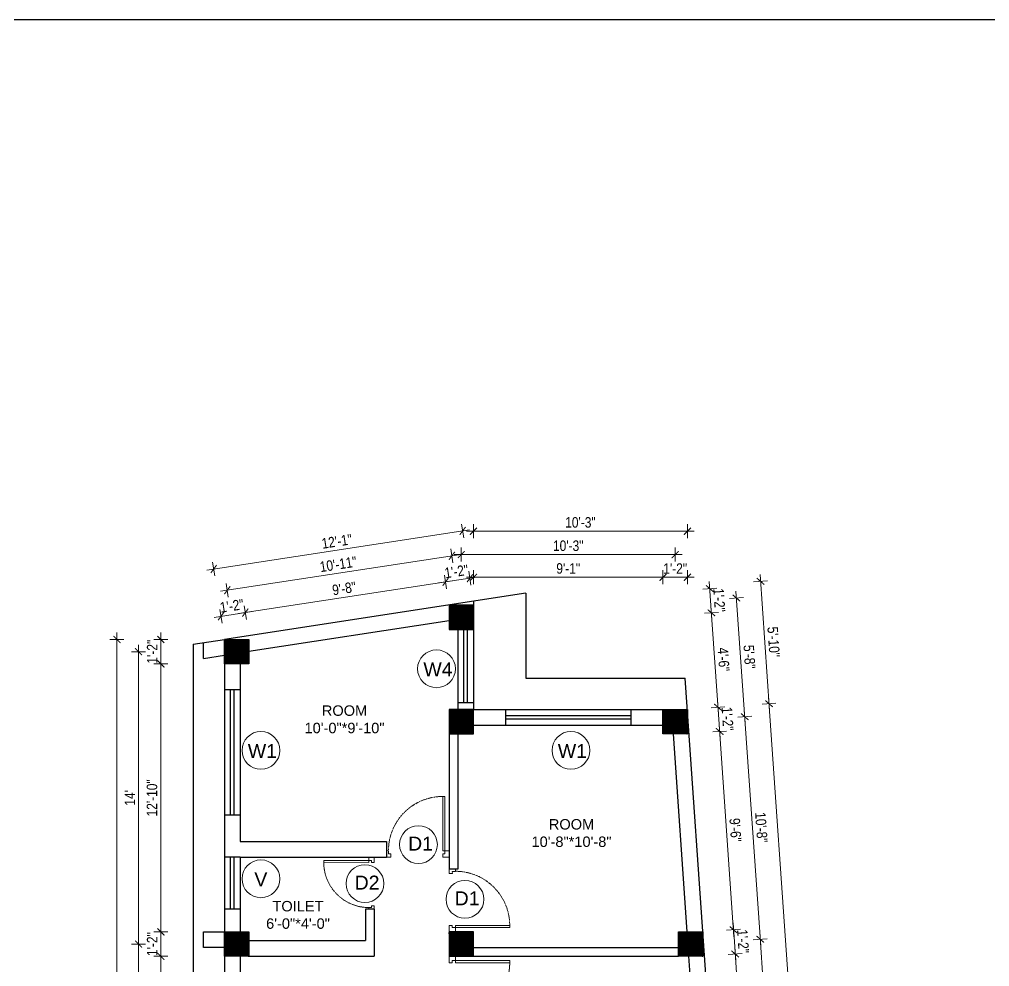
# Model space of a CAD drawing. Header units: inches. Extents: x -5096374 to -5070857, y -3259973 to -3243900.
# Drawn here: x -5073063 to -5072506, y -3258183 to -3257639 of the extents above; entities that cross this region are included whole.
import ezdxf

# ---------------------------------------------------------------- set-up
doc = ezdxf.new("R2010")
doc.units = ezdxf.units.IN
doc.header["$LTSCALE"] = 2
doc.header["$MEASUREMENT"] = 0
doc.header["$PDMODE"] = 34
doc.linetypes.add('HIDDEN', pattern=[0.375, 0.25, -0.125])
doc.layers.get('0').update_dxf_attribs({"linetype": 'CONTINUOUS'})
doc.layers.get('DEFPOINTS').update_dxf_attribs({"color": 141, "linetype": 'CONTINUOUS'})
doc.layers.add('A-Hatch', color=7, linetype='CONTINUOUS')
for name, color, linetype, lineweight in [('Annotate-Lite.w', 177, 'CONTINUOUS', 9), ('DIM 1-100', 4, 'CONTINUOUS', 13), ('Door-Window.w', 4, 'CONTINUOUS', 15), ('TEXT', 181, 'CONTINUOUS', 25)]:
    doc.layers.add(name, color=color, linetype=linetype, lineweight=lineweight)
doc.styles.add('arial.', font='arial.ttf')
doc.styles.add('gaurav', font='arial.ttf')
doc.styles.get("Standard").update_dxf_attribs({"font": 'ARIALN.TTF'})
doc.dimstyles.new('1 by 96', dxfattribs={"dimtxt": 6, "dimasz": 4, "dimexe": 4, "dimexo": 4, "dimgap": 2, "dimtad": 1, "dimdec": 0, "dimzin": 0, "dimdsep": 46, "dimlunit": 4, "dimtxsty": 'Standard', "dimblk": 'ARCHTICK', "dimcen": 0, "dimdle": 4, "dimadec": 0, "dimazin": 0, "dimtfac": 1, "dimtdec": 0, "dimtix": 1, "dimtofl": 0, "dimtmove": 1, "dimatfit": 3, "dimldrblk": 'ARCHTICK', "dimfxl": 4, "dimfxlon": 1, "dimtolj": 1, "dimtzin": 0, "dimlwd": -1, "dimlwe": -1, "dimarcsym": 0})
pattern_1 = [(45, (17816.59779, 410.57443), (-0.0883883476483, 0.0883883476483), [])]

# ---------------------------------------------------------------- blocks, each defined once
blk = doc.blocks.new('3-0')
at = {"ltscale": 3}
for p, q in [((11063.05, 10097.68), (11065.97, 10099.9)), ((11065.97, 10099.9), (11066.71, 10098.92)), ((11063.05, 10097.68), (11064.53, 10095.73)), ((11065.99, 10096.84), (11064.53, 10095.73)), ((11065.25, 10097.81), (11066.71, 10098.92)), ((11065.99, 10096.84), (11065.25, 10097.81)), ((11085.5, 10074.13), (11110.32, 10092.96)), ((11086.24, 10073.15), (11111.05, 10091.97)), ((11111.05, 10091.97), (11110.32, 10092.96)), ((11084.04, 10073.02), (11082.57, 10071.91)), ((11082.57, 10071.91), (11084.79, 10068.98)), ((11084.04, 10073.02), (11084.78, 10072.04)), ((11084.78, 10072.04), (11086.24, 10073.15)), ((11086.24, 10073.15), (11085.5, 10074.13)), ((11087.72, 10071.2), (11086.24, 10073.15)), ((11084.79, 10068.98), (11087.72, 10071.2))]:
    blk.add_line(p, q, dxfattribs=at)
at = {"layer": 'Door-Window.w', "color": 9, "linetype": 'HIDDEN', "lineweight": 18}
blk.add_arc((11085.5, 10074.13), 31.16, 37.1906, 127.1465, dxfattribs=at)
blk = doc.blocks.new('_ArchTick')
at = {"color": 0, "linetype": 'ByBlock', "const_width": 0.15}
blk.add_lwpolyline([(-0.5, -0.5), (0.5, 0.5)], dxfattribs=at)
blk = doc.blocks.new('*D1144')
at = {"layer": 'DEFPOINTS', "color": 0, "transparency": 16777216}
for p in [(-5072933.29, -3257979.44), (-5072945.25, -3257994.9), (-5072931.25, -3257992.75)]:
    blk.add_point(p, dxfattribs=at)
at = {"layer": 'DIM 1-100', "color": 0, "transparency": 16777216}
for p, q in [((-5072932.69, -3257983.4), (-5072933.9, -3257975.49)), ((-5072951.25, -3257982.2), (-5072929.34, -3257978.84)), ((-5072946.69, -3257985.54), (-5072947.9, -3257977.64))]:
    blk.add_line(p, q, dxfattribs=at)
at = {"layer": 'DIM 1-100', "color": 0, "transparency": 16777216, "xscale": 4, "yscale": 4, "zscale": 4}
for p, rotation in [((-5072947.29, -3257981.59), 188.71474201693), ((-5072933.29, -3257979.44), 8.714742016929982)]:
    blk.add_blockref('_ArchTick', p, dxfattribs=dict(at, rotation=rotation))
at = {"layer": 'DIM 1-100', "color": 0, "transparency": 16777216, "insert": (-5072941.05, -3257975.56), "char_height": 6, "attachment_point": 5, "rotation": 8.7147}
blk.add_mtext('\\A1;1\'-2"', dxfattribs=at)
blk = doc.blocks.new('*D1145')
at = {"layer": 'DEFPOINTS', "color": 0, "ltscale": 0.5, "transparency": 16777216}
for p in [(-5072818.29, -3257961.82), (-5072816.25, -3257975.12), (-5072931.25, -3257992.75)]:
    blk.add_point(p, dxfattribs=at)
at = {"layer": 'DIM 1-100', "color": 0, "ltscale": 0.5, "transparency": 16777216}
for p, q in [((-5072817.69, -3257965.77), (-5072818.9, -3257957.86)), ((-5072937.25, -3257980.05), (-5072814.34, -3257961.21)), ((-5072932.69, -3257983.4), (-5072933.9, -3257975.49))]:
    blk.add_line(p, q, dxfattribs=at)
at = {"layer": 'DIM 1-100', "color": 0, "ltscale": 0.5, "transparency": 16777216, "xscale": 4, "yscale": 4, "zscale": 4}
for p, rotation in [((-5072818.29, -3257961.82), 8.714742016930973), ((-5072933.29, -3257979.44), 188.714742016931)]:
    blk.add_blockref('_ArchTick', p, dxfattribs=dict(at, rotation=rotation))
at = {"layer": 'DIM 1-100', "color": 0, "ltscale": 0.5, "transparency": 16777216, "insert": (-5072876.56, -3257965.62), "char_height": 6, "attachment_point": 5, "rotation": 8.7147}
blk.add_mtext('\\A1;9\'-8"', dxfattribs=at)
blk = doc.blocks.new('*D1146')
at = {"layer": 'DEFPOINTS', "color": 0, "ltscale": 0.5, "transparency": 16777216}
for p in [(-5072804.29, -3257959.67), (-5072816.25, -3257975.12), (-5072802.25, -3257972.98)]:
    blk.add_point(p, dxfattribs=at)
at = {"layer": 'DIM 1-100', "color": 0, "ltscale": 0.5, "transparency": 16777216}
for p, q in [((-5072822.25, -3257962.42), (-5072800.34, -3257959.06)), ((-5072817.69, -3257965.77), (-5072818.9, -3257957.86)), ((-5072803.69, -3257963.62), (-5072804.9, -3257955.72))]:
    blk.add_line(p, q, dxfattribs=at)
at = {"layer": 'DIM 1-100', "color": 0, "ltscale": 0.5, "transparency": 16777216, "xscale": 4, "yscale": 4, "zscale": 4}
for p, rotation in [((-5072818.29, -3257961.82), 188.714742016931), ((-5072804.29, -3257959.67), 8.714742016930973)]:
    blk.add_blockref('_ArchTick', p, dxfattribs=dict(at, rotation=rotation))
at = {"layer": 'DIM 1-100', "color": 0, "ltscale": 0.5, "transparency": 16777216, "insert": (-5072812.05, -3257955.79), "char_height": 6, "attachment_point": 5, "rotation": 8.7147}
blk.add_mtext('\\A1;1\'-2"', dxfattribs=at)
blk = doc.blocks.new('*D1147')
at = {"layer": 'DEFPOINTS', "color": 0, "ltscale": 0.5, "transparency": 16777216}
for p in [(-5072693.41, -3257959.17), (-5072802.25, -3257972.98), (-5072693.41, -3258035.06)]:
    blk.add_point(p, dxfattribs=at)
at = {"layer": 'DIM 1-100', "color": 0, "ltscale": 0.5, "transparency": 16777216}
for p, q in [((-5072806.25, -3257959.17), (-5072689.41, -3257959.17)), ((-5072802.25, -3257963.17), (-5072802.25, -3257955.17)), ((-5072693.41, -3257963.17), (-5072693.41, -3257955.17))]:
    blk.add_line(p, q, dxfattribs=at)
at = {"layer": 'DIM 1-100', "color": 0, "ltscale": 0.5, "transparency": 16777216, "xscale": 4, "yscale": 4, "zscale": 4, "rotation": 180}
blk.add_blockref('_ArchTick', (-5072802.25, -3257959.17), dxfattribs=at)
at = {"layer": 'DIM 1-100', "color": 0, "ltscale": 0.5, "transparency": 16777216, "xscale": 4, "yscale": 4, "zscale": 4}
blk.add_blockref('_ArchTick', (-5072693.41, -3257959.17), dxfattribs=at)
at = {"layer": 'DIM 1-100', "color": 0, "ltscale": 0.5, "transparency": 16777216, "insert": (-5072747.83, -3257954.11), "char_height": 6, "attachment_point": 5}
blk.add_mtext('\\A1;9\'-1"', dxfattribs=at)
blk = doc.blocks.new('*D1148')
at = {"layer": 'DEFPOINTS', "color": 0, "ltscale": 0.5, "transparency": 16777216}
for p in [(-5072679.41, -3257959.17), (-5072693.41, -3258035.06), (-5072679.41, -3258035.06)]:
    blk.add_point(p, dxfattribs=at)
at = {"layer": 'DIM 1-100', "color": 0, "ltscale": 0.5, "transparency": 16777216}
for p, q in [((-5072697.41, -3257959.17), (-5072675.41, -3257959.17)), ((-5072693.41, -3257963.17), (-5072693.41, -3257955.17)), ((-5072679.41, -3257963.17), (-5072679.41, -3257955.17))]:
    blk.add_line(p, q, dxfattribs=at)
at = {"layer": 'DIM 1-100', "color": 0, "ltscale": 0.5, "transparency": 16777216, "xscale": 4, "yscale": 4, "zscale": 4, "rotation": 180}
blk.add_blockref('_ArchTick', (-5072693.41, -3257959.17), dxfattribs=at)
at = {"layer": 'DIM 1-100', "color": 0, "ltscale": 0.5, "transparency": 16777216, "xscale": 4, "yscale": 4, "zscale": 4}
blk.add_blockref('_ArchTick', (-5072679.41, -3257959.17), dxfattribs=at)
at = {"layer": 'DIM 1-100', "color": 0, "ltscale": 0.5, "transparency": 16777216, "insert": (-5072686.41, -3257954.16), "char_height": 6, "attachment_point": 5}
blk.add_mtext('\\A1;1\'-2"', dxfattribs=at)
blk = doc.blocks.new('*D1149')
at = {"layer": 'DEFPOINTS', "color": 0, "ltscale": 0.5, "transparency": 16777216}
for p in [(-5072945.25, -3257994.9), (-5072981.81, -3258008.9), (-5072945.25, -3258008.9)]:
    blk.add_point(p, dxfattribs=at)
at = {"layer": 'DIM 1-100', "color": 0, "ltscale": 0.5, "transparency": 16777216}
for p, q in [((-5072981.81, -3257990.9), (-5072981.81, -3258012.9)), ((-5072977.81, -3257994.9), (-5072985.81, -3257994.9)), ((-5072977.81, -3258008.9), (-5072985.81, -3258008.9))]:
    blk.add_line(p, q, dxfattribs=at)
at = {"layer": 'DIM 1-100', "color": 0, "ltscale": 0.5, "transparency": 16777216, "xscale": 4, "yscale": 4, "zscale": 4}
for p, rotation in [((-5072981.81, -3257994.9), 90), ((-5072981.81, -3258008.9), 270)]:
    blk.add_blockref('_ArchTick', p, dxfattribs=dict(at, rotation=rotation))
at = {"layer": 'DIM 1-100', "color": 0, "ltscale": 0.5, "transparency": 16777216, "insert": (-5072986.82, -3258001.9), "char_height": 6, "attachment_point": 5, "rotation": 90}
blk.add_mtext('\\A1;1\'-2"', dxfattribs=at)
blk = doc.blocks.new('*D1150')
at = {"layer": 'DEFPOINTS', "color": 0, "ltscale": 0.5, "transparency": 16777216}
for p in [(-5072945.25, -3258008.9), (-5072981.81, -3258162.9), (-5072945.25, -3258162.9)]:
    blk.add_point(p, dxfattribs=at)
at = {"layer": 'DIM 1-100', "color": 0, "ltscale": 0.5, "transparency": 16777216}
for p, q in [((-5072977.81, -3258008.9), (-5072985.81, -3258008.9)), ((-5072981.81, -3258004.9), (-5072981.81, -3258166.9)), ((-5072977.81, -3258162.9), (-5072985.81, -3258162.9))]:
    blk.add_line(p, q, dxfattribs=at)
at = {"layer": 'DIM 1-100', "color": 0, "ltscale": 0.5, "transparency": 16777216, "xscale": 4, "yscale": 4, "zscale": 4}
for p, rotation in [((-5072981.81, -3258008.9), 90), ((-5072981.81, -3258162.9), 270)]:
    blk.add_blockref('_ArchTick', p, dxfattribs=dict(at, rotation=rotation))
at = {"layer": 'DIM 1-100', "color": 0, "ltscale": 0.5, "transparency": 16777216, "insert": (-5072986.87, -3258085.9), "char_height": 6, "attachment_point": 5, "rotation": 90}
blk.add_mtext('\\A1;12\'-10"', dxfattribs=at)
blk = doc.blocks.new('*D1151')
at = {"layer": 'DEFPOINTS', "color": 0, "ltscale": 0.5, "transparency": 16777216}
for p in [(-5072945.25, -3258162.9), (-5072981.81, -3258176.9), (-5072945.25, -3258176.9)]:
    blk.add_point(p, dxfattribs=at)
at = {"layer": 'DIM 1-100', "color": 0, "ltscale": 0.5, "transparency": 16777216}
for p, q in [((-5072981.81, -3258158.9), (-5072981.81, -3258180.9)), ((-5072977.81, -3258162.9), (-5072985.81, -3258162.9)), ((-5072977.81, -3258176.9), (-5072985.81, -3258176.9))]:
    blk.add_line(p, q, dxfattribs=at)
at = {"layer": 'DIM 1-100', "color": 0, "ltscale": 0.5, "transparency": 16777216, "xscale": 4, "yscale": 4, "zscale": 4}
for p, rotation in [((-5072981.81, -3258162.9), 90), ((-5072981.81, -3258176.9), 270)]:
    blk.add_blockref('_ArchTick', p, dxfattribs=dict(at, rotation=rotation))
at = {"layer": 'DIM 1-100', "color": 0, "ltscale": 0.5, "transparency": 16777216, "insert": (-5072986.82, -3258169.9), "char_height": 6, "attachment_point": 5, "rotation": 90}
blk.add_mtext('\\A1;1\'-2"', dxfattribs=at)
blk = doc.blocks.new('*D1152')
at = {"layer": 'DEFPOINTS', "color": 0, "ltscale": 0.5, "transparency": 16777216}
for p in [(-5072945.25, -3258176.9), (-5072981.81, -3258290.65), (-5072945.25, -3258290.65)]:
    blk.add_point(p, dxfattribs=at)
at = {"layer": 'DIM 1-100', "color": 0, "ltscale": 0.5, "transparency": 16777216}
for p, q in [((-5072981.81, -3258172.9), (-5072981.81, -3258294.65)), ((-5072977.81, -3258176.9), (-5072985.81, -3258176.9)), ((-5072977.81, -3258290.65), (-5072985.81, -3258290.65))]:
    blk.add_line(p, q, dxfattribs=at)
at = {"layer": 'DIM 1-100', "color": 0, "ltscale": 0.5, "transparency": 16777216, "xscale": 4, "yscale": 4, "zscale": 4}
for p, rotation in [((-5072981.81, -3258176.9), 90), ((-5072981.81, -3258290.65), 270)]:
    blk.add_blockref('_ArchTick', p, dxfattribs=dict(at, rotation=rotation))
at = {"layer": 'DIM 1-100', "color": 0, "ltscale": 0.5, "transparency": 16777216, "insert": (-5072986.87, -3258233.78), "char_height": 6, "attachment_point": 5, "rotation": 90}
blk.add_mtext('\\A1;9\'-6"', dxfattribs=at)
blk = doc.blocks.new('*D1156')
at = {"layer": 'DEFPOINTS', "color": 0, "ltscale": 0.5, "transparency": 16777216}
for p in [(-5072938.25, -3258001.9), (-5072994.61, -3258169.9), (-5072938.25, -3258169.9)]:
    blk.add_point(p, dxfattribs=at)
at = {"layer": 'DIM 1-100', "color": 0, "ltscale": 0.5, "transparency": 16777216}
for p, q in [((-5072994.61, -3257997.9), (-5072994.61, -3258173.9)), ((-5072990.61, -3258001.9), (-5072998.61, -3258001.9)), ((-5072990.61, -3258169.9), (-5072998.61, -3258169.9))]:
    blk.add_line(p, q, dxfattribs=at)
at = {"layer": 'DIM 1-100', "color": 0, "ltscale": 0.5, "transparency": 16777216, "xscale": 4, "yscale": 4, "zscale": 4}
for p, rotation in [((-5072994.61, -3258001.9), 90), ((-5072994.61, -3258169.9), 270)]:
    blk.add_blockref('_ArchTick', p, dxfattribs=dict(at, rotation=rotation))
at = {"layer": 'DIM 1-100', "color": 0, "ltscale": 0.5, "transparency": 16777216, "insert": (-5072999.62, -3258085.9), "char_height": 6, "attachment_point": 5, "rotation": 90}
blk.add_mtext("\\A1;14'", dxfattribs=at)
blk = doc.blocks.new('*D1157')
at = {"layer": 'DEFPOINTS', "color": 0, "ltscale": 0.5, "transparency": 16777216}
for p in [(-5072938.25, -3258169.9), (-5072994.61, -3258297.65), (-5072938.25, -3258297.65)]:
    blk.add_point(p, dxfattribs=at)
at = {"layer": 'DIM 1-100', "color": 0, "ltscale": 0.5, "transparency": 16777216}
for p, q in [((-5072990.61, -3258169.9), (-5072998.61, -3258169.9)), ((-5072994.61, -3258165.9), (-5072994.61, -3258301.65)), ((-5072990.61, -3258297.65), (-5072998.61, -3258297.65))]:
    blk.add_line(p, q, dxfattribs=at)
at = {"layer": 'DIM 1-100', "color": 0, "ltscale": 0.5, "transparency": 16777216, "xscale": 4, "yscale": 4, "zscale": 4}
for p, rotation in [((-5072994.61, -3258169.9), 90), ((-5072994.61, -3258297.65), 270)]:
    blk.add_blockref('_ArchTick', p, dxfattribs=dict(at, rotation=rotation))
at = {"layer": 'DIM 1-100', "color": 0, "ltscale": 0.5, "transparency": 16777216, "insert": (-5072999.67, -3258233.78), "char_height": 6, "attachment_point": 5, "rotation": 90}
blk.add_mtext('\\A1;10\'-8"', dxfattribs=at)
blk = doc.blocks.new('*D1159')
at = {"layer": 'DEFPOINTS', "color": 0, "ltscale": 0.5, "transparency": 16777216}
for p in [(-5072945.25, -3257994.9), (-5073007.03, -3258397.65), (-5072945.25, -3258397.65)]:
    blk.add_point(p, dxfattribs=at)
at = {"layer": 'DIM 1-100', "color": 0, "ltscale": 0.5, "transparency": 16777216}
for p, q in [((-5073007.03, -3257990.9), (-5073007.03, -3258401.65)), ((-5073003.03, -3257994.9), (-5073011.03, -3257994.9)), ((-5073003.03, -3258397.65), (-5073011.03, -3258397.65))]:
    blk.add_line(p, q, dxfattribs=at)
at = {"layer": 'DIM 1-100', "color": 0, "ltscale": 0.5, "transparency": 16777216, "xscale": 4, "yscale": 4, "zscale": 4}
for p, rotation in [((-5073007.03, -3257994.9), 90), ((-5073007.03, -3258397.65), 270)]:
    blk.add_blockref('_ArchTick', p, dxfattribs=dict(at, rotation=rotation))
at = {"layer": 'DIM 1-100', "color": 0, "ltscale": 0.5, "transparency": 16777216, "insert": (-5073012.09, -3258196.28), "char_height": 6, "attachment_point": 5, "rotation": 90}
blk.add_mtext('\\A1;33\'-7"', dxfattribs=at)
blk = doc.blocks.new('*D1160')
at = {"layer": 'DEFPOINTS', "color": 0, "ltscale": 0.5, "transparency": 16777216}
for p in [(-5072814.66, -3257946.83), (-5072809.25, -3257982.12), (-5072938.25, -3258001.9)]:
    blk.add_point(p, dxfattribs=at)
at = {"layer": 'DIM 1-100', "color": 0, "ltscale": 0.5, "transparency": 16777216}
for p, q in [((-5072947.62, -3257967.21), (-5072810.71, -3257946.22)), ((-5072814.06, -3257950.78), (-5072815.27, -3257942.88)), ((-5072943.06, -3257970.56), (-5072944.27, -3257962.65))]:
    blk.add_line(p, q, dxfattribs=at)
at = {"layer": 'DIM 1-100', "color": 0, "ltscale": 0.5, "transparency": 16777216, "xscale": 4, "yscale": 4, "zscale": 4}
for p, rotation in [((-5072814.66, -3257946.83), 8.714742018610865), ((-5072943.66, -3257966.6), 188.7147420186108)]:
    blk.add_blockref('_ArchTick', p, dxfattribs=dict(at, rotation=rotation))
at = {"layer": 'DIM 1-100', "color": 0, "ltscale": 0.5, "transparency": 16777216, "insert": (-5072879.93, -3257951.71), "char_height": 6, "attachment_point": 5, "rotation": 8.7147}
blk.add_mtext('\\A1;10\'-11"', dxfattribs=at)
blk = doc.blocks.new('*D1161')
at = {"layer": 'DEFPOINTS', "color": 0, "ltscale": 0.5, "transparency": 16777216}
for p in [(-5072686.41, -3257946.13), (-5072809.25, -3257982.12), (-5072686.41, -3258042.06)]:
    blk.add_point(p, dxfattribs=at)
at = {"layer": 'DIM 1-100', "color": 0, "ltscale": 0.5, "transparency": 16777216}
for p, q in [((-5072809.25, -3257950.13), (-5072809.25, -3257942.13)), ((-5072686.41, -3257950.13), (-5072686.41, -3257942.13)), ((-5072813.25, -3257946.13), (-5072682.41, -3257946.13))]:
    blk.add_line(p, q, dxfattribs=at)
at = {"layer": 'DIM 1-100', "color": 0, "ltscale": 0.5, "transparency": 16777216, "xscale": 4, "yscale": 4, "zscale": 4, "rotation": 180}
blk.add_blockref('_ArchTick', (-5072809.25, -3257946.13), dxfattribs=at)
at = {"layer": 'DIM 1-100', "color": 0, "ltscale": 0.5, "transparency": 16777216, "xscale": 4, "yscale": 4, "zscale": 4}
blk.add_blockref('_ArchTick', (-5072686.41, -3257946.13), dxfattribs=at)
at = {"layer": 'DIM 1-100', "color": 0, "ltscale": 0.5, "transparency": 16777216, "insert": (-5072747.83, -3257941.07), "char_height": 6, "attachment_point": 5}
blk.add_mtext('\\A1;10\'-3"', dxfattribs=at)
blk = doc.blocks.new('*D1162')
at = {"layer": 'DEFPOINTS', "color": 0, "ltscale": 0.5, "transparency": 16777216}
for p in [(-5072951.46, -3257954.43), (-5072802.25, -3257972.98), (-5072945.25, -3257994.9)]:
    blk.add_point(p, dxfattribs=at)
at = {"layer": 'DIM 1-100', "color": 0, "ltscale": 0.5, "transparency": 16777216}
for p, q in [((-5072807.85, -3257936.47), (-5072809.06, -3257928.56)), ((-5072804.5, -3257931.91), (-5072955.41, -3257955.04)), ((-5072950.85, -3257958.38), (-5072952.06, -3257950.48))]:
    blk.add_line(p, q, dxfattribs=at)
at = {"layer": 'DIM 1-100', "color": 0, "ltscale": 0.5, "transparency": 16777216, "xscale": 4, "yscale": 4, "zscale": 4}
for p, rotation in [((-5072808.46, -3257932.51), 8.714742018475636), ((-5072951.46, -3257954.43), 188.7147420184756)]:
    blk.add_blockref('_ArchTick', p, dxfattribs=dict(at, rotation=rotation))
at = {"layer": 'DIM 1-100', "color": 0, "ltscale": 0.5, "transparency": 16777216, "insert": (-5072880.72, -3257938.52), "char_height": 6, "attachment_point": 5, "rotation": 8.7147}
blk.add_mtext('\\A1;12\'-1"', dxfattribs=at)
blk = doc.blocks.new('*D1163')
at = {"layer": 'DEFPOINTS', "color": 0, "ltscale": 0.5, "transparency": 16777216}
for p in [(-5072679.41, -3257932.72), (-5072802.25, -3258035.06), (-5072679.41, -3258035.06)]:
    blk.add_point(p, dxfattribs=at)
at = {"layer": 'DIM 1-100', "color": 0, "ltscale": 0.5, "transparency": 16777216}
for p, q in [((-5072802.25, -3257936.72), (-5072802.25, -3257928.72)), ((-5072679.41, -3257936.72), (-5072679.41, -3257928.72)), ((-5072806.25, -3257932.72), (-5072675.41, -3257932.72))]:
    blk.add_line(p, q, dxfattribs=at)
at = {"layer": 'DIM 1-100', "color": 0, "ltscale": 0.5, "transparency": 16777216, "xscale": 4, "yscale": 4, "zscale": 4, "rotation": 180}
blk.add_blockref('_ArchTick', (-5072802.25, -3257932.72), dxfattribs=at)
at = {"layer": 'DIM 1-100', "color": 0, "ltscale": 0.5, "transparency": 16777216, "xscale": 4, "yscale": 4, "zscale": 4}
blk.add_blockref('_ArchTick', (-5072679.41, -3257932.72), dxfattribs=at)
at = {"layer": 'DIM 1-100', "color": 0, "ltscale": 0.5, "transparency": 16777216, "insert": (-5072740.83, -3257927.66), "char_height": 6, "attachment_point": 5}
blk.add_mtext('\\A1;10\'-3"', dxfattribs=at)
blk = doc.blocks.new('*D1218')
at = {"layer": 'DEFPOINTS', "color": 0, "ltscale": 0.5, "transparency": 16777216}
for p in [(-5072651.93, -3258175.6), (-5072670.5, -3258176.9), (-5072661.59, -3258290.65)]:
    blk.add_point(p, dxfattribs=at)
at = {"layer": 'DIM 1-100', "color": 0, "ltscale": 0.5, "transparency": 16777216}
for p, q in [((-5072655.92, -3258175.88), (-5072647.93, -3258175.32)), ((-5072643.71, -3258293.42), (-5072652.2, -3258171.61)), ((-5072647.98, -3258289.71), (-5072640, -3258289.15))]:
    blk.add_line(p, q, dxfattribs=at)
at = {"layer": 'DIM 1-100', "color": 0, "ltscale": 0.5, "transparency": 16777216, "xscale": 4, "yscale": 4, "zscale": 4}
for p, rotation in [((-5072651.93, -3258175.6), 93.98810611652839), ((-5072643.99, -3258289.43), 273.9881061165284)]:
    blk.add_blockref('_ArchTick', p, dxfattribs=dict(at, rotation=rotation))
at = {"layer": 'DIM 1-100', "color": 0, "ltscale": 0.5, "transparency": 16777216, "insert": (-5072642.91, -3258232.16), "char_height": 6, "attachment_point": 5, "rotation": 273.9881}
blk.add_mtext('\\A1;9\'-6"', dxfattribs=at)
blk = doc.blocks.new('*D1219')
at = {"layer": 'DEFPOINTS', "color": 0, "ltscale": 0.5, "transparency": 16777216}
for p in [(-5072670.5, -3258162.9), (-5072652.9, -3258161.67), (-5072670.5, -3258176.9)]:
    blk.add_point(p, dxfattribs=at)
at = {"layer": 'DIM 1-100', "color": 0, "ltscale": 0.5, "transparency": 16777216}
for p, q in [((-5072651.65, -3258179.59), (-5072653.17, -3258157.68)), ((-5072656.89, -3258161.95), (-5072648.91, -3258161.39)), ((-5072655.92, -3258175.88), (-5072647.93, -3258175.32))]:
    blk.add_line(p, q, dxfattribs=at)
at = {"layer": 'DIM 1-100', "color": 0, "ltscale": 0.5, "transparency": 16777216, "xscale": 4, "yscale": 4, "zscale": 4}
for p, rotation in [((-5072652.9, -3258161.67), 93.98810611652839), ((-5072651.93, -3258175.6), 273.9881061165284)]:
    blk.add_blockref('_ArchTick', p, dxfattribs=dict(at, rotation=rotation))
at = {"layer": 'DIM 1-100', "color": 0, "ltscale": 0.5, "transparency": 16777216, "insert": (-5072647.41, -3258168.29), "char_height": 6, "attachment_point": 5, "rotation": 273.9881}
blk.add_mtext('\\A1;1\'-2"', dxfattribs=at)
blk = doc.blocks.new('*D1220')
at = {"layer": 'DEFPOINTS', "color": 0, "ltscale": 0.5, "transparency": 16777216}
for p in [(-5072660.84, -3258047.76), (-5072679.41, -3258049.06), (-5072670.5, -3258162.9)]:
    blk.add_point(p, dxfattribs=at)
at = {"layer": 'DIM 1-100', "color": 0, "ltscale": 0.5, "transparency": 16777216}
for p, q in [((-5072664.83, -3258048.04), (-5072656.85, -3258047.48)), ((-5072652.62, -3258165.66), (-5072661.12, -3258043.77)), ((-5072656.89, -3258161.95), (-5072648.91, -3258161.39))]:
    blk.add_line(p, q, dxfattribs=at)
at = {"layer": 'DIM 1-100', "color": 0, "ltscale": 0.5, "transparency": 16777216, "xscale": 4, "yscale": 4, "zscale": 4}
for p, rotation in [((-5072660.84, -3258047.76), 93.98810611652839), ((-5072652.9, -3258161.67), 273.9881061165284)]:
    blk.add_blockref('_ArchTick', p, dxfattribs=dict(at, rotation=rotation))
at = {"layer": 'DIM 1-100', "color": 0, "ltscale": 0.5, "transparency": 16777216, "insert": (-5072651.82, -3258104.36), "char_height": 6, "attachment_point": 5, "rotation": 273.9881}
blk.add_mtext('\\A1;9\'-6"', dxfattribs=at)
blk = doc.blocks.new('*D1221')
at = {"layer": 'DEFPOINTS', "color": 0, "ltscale": 0.5, "transparency": 16777216}
for p in [(-5072679.41, -3258035.06), (-5072661.81, -3258033.83), (-5072679.41, -3258049.06)]:
    blk.add_point(p, dxfattribs=at)
at = {"layer": 'DIM 1-100', "color": 0, "ltscale": 0.5, "transparency": 16777216}
for p, q in [((-5072660.56, -3258051.75), (-5072662.09, -3258029.84)), ((-5072665.8, -3258034.11), (-5072657.82, -3258033.55)), ((-5072664.83, -3258048.04), (-5072656.85, -3258047.48))]:
    blk.add_line(p, q, dxfattribs=at)
at = {"layer": 'DIM 1-100', "color": 0, "ltscale": 0.5, "transparency": 16777216, "xscale": 4, "yscale": 4, "zscale": 4}
for p, rotation in [((-5072661.81, -3258033.83), 93.98810611652839), ((-5072660.84, -3258047.76), 273.9881061165284)]:
    blk.add_blockref('_ArchTick', p, dxfattribs=dict(at, rotation=rotation))
at = {"layer": 'DIM 1-100', "color": 0, "ltscale": 0.5, "transparency": 16777216, "insert": (-5072656.32, -3258040.45), "char_height": 6, "attachment_point": 5, "rotation": 273.9881}
blk.add_mtext('\\A1;1\'-2"', dxfattribs=at)
blk = doc.blocks.new('*D1222')
at = {"layer": 'DEFPOINTS', "color": 0, "ltscale": 0.5, "transparency": 16777216}
for p in [(-5072665.59, -3257979.59), (-5072802.25, -3257989.12), (-5072679.41, -3258035.06)]:
    blk.add_point(p, dxfattribs=at)
at = {"layer": 'DIM 1-100', "color": 0, "ltscale": 0.5, "transparency": 16777216}
for p, q in [((-5072661.53, -3258037.82), (-5072665.87, -3257975.6)), ((-5072669.58, -3257979.87), (-5072661.6, -3257979.32)), ((-5072665.8, -3258034.11), (-5072657.82, -3258033.55))]:
    blk.add_line(p, q, dxfattribs=at)
at = {"layer": 'DIM 1-100', "color": 0, "ltscale": 0.5, "transparency": 16777216, "xscale": 4, "yscale": 4, "zscale": 4}
for p, rotation in [((-5072665.59, -3257979.59), 93.98810611652839), ((-5072661.81, -3258033.83), 273.9881061165284)]:
    blk.add_blockref('_ArchTick', p, dxfattribs=dict(at, rotation=rotation))
at = {"layer": 'DIM 1-100', "color": 0, "ltscale": 0.5, "transparency": 16777216, "insert": (-5072658.65, -3258006.36), "char_height": 6, "attachment_point": 5, "rotation": 273.9881}
blk.add_mtext('\\A1;4\'-6"', dxfattribs=at)
blk = doc.blocks.new('*D1223')
at = {"layer": 'DEFPOINTS', "color": 0, "ltscale": 0.5, "transparency": 16777216}
for p in [(-5072666.56, -3257965.66), (-5072802.25, -3257975.12), (-5072802.25, -3257989.12)]:
    blk.add_point(p, dxfattribs=at)
at = {"layer": 'DIM 1-100', "color": 0, "ltscale": 0.5, "transparency": 16777216}
for p, q in [((-5072665.31, -3257983.58), (-5072666.84, -3257961.67)), ((-5072670.55, -3257965.94), (-5072662.57, -3257965.38)), ((-5072669.58, -3257979.87), (-5072661.6, -3257979.32))]:
    blk.add_line(p, q, dxfattribs=at)
at = {"layer": 'DIM 1-100', "color": 0, "ltscale": 0.5, "transparency": 16777216, "xscale": 4, "yscale": 4, "zscale": 4}
for p, rotation in [((-5072666.56, -3257965.66), 93.98810611652839), ((-5072665.59, -3257979.59), 273.9881061165284)]:
    blk.add_blockref('_ArchTick', p, dxfattribs=dict(at, rotation=rotation))
at = {"layer": 'DIM 1-100', "color": 0, "ltscale": 0.5, "transparency": 16777216, "insert": (-5072661.08, -3257972.28), "char_height": 6, "attachment_point": 5, "rotation": 273.9881}
blk.add_mtext('\\A1;1\'-2"', dxfattribs=at)
blk = doc.blocks.new('*D1224')
at = {"layer": 'DEFPOINTS', "color": 0, "ltscale": 0.5, "transparency": 16777216}
for p in [(-5072686.41, -3258042.06), (-5072677.5, -3258169.9), (-5072637.54, -3258167.11)]:
    blk.add_point(p, dxfattribs=at)
at = {"layer": 'DIM 1-100', "color": 0, "ltscale": 0.5, "transparency": 16777216}
for p, q in [((-5072646.73, -3258035.28), (-5072637.26, -3258171.1)), ((-5072650.44, -3258039.55), (-5072642.46, -3258038.99)), ((-5072641.53, -3258167.39), (-5072633.55, -3258166.83))]:
    blk.add_line(p, q, dxfattribs=at)
at = {"layer": 'DIM 1-100', "color": 0, "ltscale": 0.5, "transparency": 16777216, "xscale": 4, "yscale": 4, "zscale": 4}
for p, rotation in [((-5072646.45, -3258039.27), 93.98810611419698), ((-5072637.54, -3258167.11), 273.988106114197)]:
    blk.add_blockref('_ArchTick', p, dxfattribs=dict(at, rotation=rotation))
at = {"layer": 'DIM 1-100', "color": 0, "ltscale": 0.5, "transparency": 16777216, "insert": (-5072636.95, -3258102.84), "char_height": 6, "attachment_point": 5, "rotation": 273.9881}
blk.add_mtext('\\A1;10\'-8"', dxfattribs=at)
blk = doc.blocks.new('*D1225')
at = {"layer": 'DEFPOINTS', "color": 0, "ltscale": 0.5, "transparency": 16777216}
for p in [(-5072677.5, -3258169.9), (-5072668.59, -3258297.65), (-5072628.63, -3258294.87)]:
    blk.add_point(p, dxfattribs=at)
at = {"layer": 'DIM 1-100', "color": 0, "ltscale": 0.5, "transparency": 16777216}
for p, q in [((-5072637.82, -3258163.12), (-5072628.36, -3258298.86)), ((-5072641.53, -3258167.39), (-5072633.55, -3258166.83)), ((-5072632.62, -3258295.15), (-5072624.64, -3258294.59))]:
    blk.add_line(p, q, dxfattribs=at)
at = {"layer": 'DIM 1-100', "color": 0, "ltscale": 0.5, "transparency": 16777216, "xscale": 4, "yscale": 4, "zscale": 4}
for p, rotation in [((-5072637.54, -3258167.11), 93.98810611423002), ((-5072628.63, -3258294.87), 273.98810611423)]:
    blk.add_blockref('_ArchTick', p, dxfattribs=dict(at, rotation=rotation))
at = {"layer": 'DIM 1-100', "color": 0, "ltscale": 0.5, "transparency": 16777216, "insert": (-5072628.04, -3258230.64), "char_height": 6, "attachment_point": 5, "rotation": 273.9881}
blk.add_mtext('\\A1;10\'-8"', dxfattribs=at)
blk = doc.blocks.new('*D1227')
at = {"layer": 'DEFPOINTS', "color": 0, "ltscale": 0.5, "transparency": 16777216}
for p in [(-5072651.21, -3257971.1), (-5072809.25, -3257982.12), (-5072686.41, -3258042.06)]:
    blk.add_point(p, dxfattribs=at)
at = {"layer": 'DIM 1-100', "color": 0, "ltscale": 0.5, "transparency": 16777216}
for p, q in [((-5072646.18, -3258043.26), (-5072651.48, -3257967.11)), ((-5072655.2, -3257971.38), (-5072647.22, -3257970.83)), ((-5072650.44, -3258039.55), (-5072642.46, -3258038.99))]:
    blk.add_line(p, q, dxfattribs=at)
at = {"layer": 'DIM 1-100', "color": 0, "ltscale": 0.5, "transparency": 16777216, "xscale": 4, "yscale": 4, "zscale": 4}
for p, rotation in [((-5072651.21, -3257971.1), 93.98810611423002), ((-5072646.45, -3258039.27), 273.98810611423)]:
    blk.add_blockref('_ArchTick', p, dxfattribs=dict(at, rotation=rotation))
at = {"layer": 'DIM 1-100', "color": 0, "ltscale": 0.5, "transparency": 16777216, "insert": (-5072643.78, -3258004.84), "char_height": 6, "attachment_point": 5, "rotation": 273.9881}
blk.add_mtext('\\A1;5\'-8"', dxfattribs=at)
blk = doc.blocks.new('*D1228')
at = {"layer": 'DEFPOINTS', "color": 0, "ltscale": 0.5, "transparency": 16777216}
for p in [(-5072679.41, -3258035.06), (-5072632.49, -3258031.79), (-5072654.13, -3258397.65)]:
    blk.add_point(p, dxfattribs=at)
at = {"layer": 'DIM 1-100', "color": 0, "ltscale": 0.5, "transparency": 16777216}
for p, q in [((-5072636.48, -3258032.06), (-5072628.5, -3258031.51)), ((-5072606.93, -3258398.37), (-5072632.77, -3258027.8)), ((-5072611.2, -3258394.66), (-5072603.22, -3258394.11))]:
    blk.add_line(p, q, dxfattribs=at)
at = {"layer": 'DIM 1-100', "color": 0, "ltscale": 0.5, "transparency": 16777216, "xscale": 4, "yscale": 4, "zscale": 4}
for p, rotation in [((-5072632.49, -3258031.79), 93.98810611425189), ((-5072607.21, -3258394.38), 273.9881061142519)]:
    blk.add_blockref('_ArchTick', p, dxfattribs=dict(at, rotation=rotation))
at = {"layer": 'DIM 1-100', "color": 0, "ltscale": 0.5, "transparency": 16777216, "insert": (-5072614.8, -3258212.73), "char_height": 6, "attachment_point": 5, "rotation": 273.9881}
blk.add_mtext('\\A1;30\'-3"', dxfattribs=at)
blk = doc.blocks.new('*D1229')
at = {"layer": 'DEFPOINTS', "color": 0, "ltscale": 0.5, "transparency": 16777216}
for p in [(-5072637.39, -3257961.48), (-5072802.25, -3257972.98), (-5072679.41, -3258035.06)]:
    blk.add_point(p, dxfattribs=at)
at = {"layer": 'DIM 1-100', "color": 0, "ltscale": 0.5, "transparency": 16777216}
for p, q in [((-5072632.21, -3258035.78), (-5072637.67, -3257957.49)), ((-5072641.38, -3257961.76), (-5072633.4, -3257961.2)), ((-5072636.48, -3258032.06), (-5072628.5, -3258031.51))]:
    blk.add_line(p, q, dxfattribs=at)
at = {"layer": 'DIM 1-100', "color": 0, "ltscale": 0.5, "transparency": 16777216, "xscale": 4, "yscale": 4, "zscale": 4}
for p, rotation in [((-5072637.39, -3257961.48), 93.98810611423016), ((-5072632.49, -3258031.79), 273.9881061142302)]:
    blk.add_blockref('_ArchTick', p, dxfattribs=dict(at, rotation=rotation))
at = {"layer": 'DIM 1-100', "color": 0, "ltscale": 0.5, "transparency": 16777216, "insert": (-5072629.89, -3257996.28), "char_height": 6, "attachment_point": 5, "rotation": 273.9881}
blk.add_mtext('\\A1;5\'-10"', dxfattribs=at)

msp = doc.modelspace()

# ---------------------------------------------------------------- hatches: boundary and pattern name
at = {"layer": 'A-Hatch', "ltscale": 0.5}
h = msp.add_hatch(dxfattribs=at)
h.set_pattern_fill('ANSI31', color=256)
h.set_pattern_definition(pattern_1)
h.paths.add_polyline_path([(-5072802.25, -3257975.12), (-5072816.25, -3257975.12), (-5072816.25, -3257989.12), (-5072802.25, -3257989.12)])
h = msp.add_hatch(dxfattribs=at)
h.set_pattern_fill('ANSI31', color=256)
h.set_pattern_definition(pattern_1)
h.paths.add_polyline_path([(-5072931.25, -3257994.9), (-5072945.25, -3257994.9), (-5072945.25, -3258008.9), (-5072931.25, -3258008.9)])
h = msp.add_hatch(dxfattribs=at)
h.set_pattern_fill('ANSI31', color=256)
h.set_pattern_definition(pattern_1)
h.paths.add_polyline_path([(-5072802.25, -3258038.06), (-5072802.26, -3258038.06), (-5072802.25, -3258035.06), (-5072816.25, -3258035.06), (-5072816.25, -3258049.06), (-5072802.25, -3258049.06)])
h = msp.add_hatch(dxfattribs=at)
h.set_pattern_fill('ANSI31', color=256)
h.set_pattern_definition(pattern_1)
h.paths.add_polyline_path([(-5072679.41, -3258035.06), (-5072693.41, -3258035.06), (-5072693.41, -3258049.06), (-5072679.41, -3258049.06)])
h = msp.add_hatch(dxfattribs=at)
h.set_pattern_fill('ANSI31', color=256)
h.set_pattern_definition(pattern_1)
h.paths.add_polyline_path([(-5072931.25, -3258162.9), (-5072945.25, -3258162.9), (-5072945.25, -3258176.9), (-5072931.25, -3258176.9)])
h = msp.add_hatch(dxfattribs=at)
h.set_pattern_fill('ANSI31', color=256)
h.set_pattern_definition(pattern_1)
h.paths.add_polyline_path([(-5072802.25, -3258162.9), (-5072816.25, -3258162.9), (-5072816.25, -3258176.9), (-5072802.25, -3258176.9)])
h = msp.add_hatch(dxfattribs=at)
h.set_pattern_fill('ANSI31', color=256)
h.set_pattern_definition(pattern_1)
h.paths.add_polyline_path([(-5072670.5, -3258162.9), (-5072684.5, -3258162.9), (-5072684.5, -3258176.9), (-5072670.5, -3258176.9)])

# ---------------------------------------------------------------- linework, layer by layer
at = {"ltscale": 0.5}
for p, q in [((-5072772.25, -3257968.38), (-5072945.25, -3257994.9)), ((-5072772.25, -3257968.38), (-5072772.25, -3258017.06)), ((-5072802.25, -3257972.98), (-5072802.25, -3258035.06)), ((-5072816.25, -3257984.23), (-5072931.25, -3258001.86)), ((-5072811.25, -3257989.12), (-5072811.25, -3258035.06)), ((-5072807.75, -3258031.12), (-5072807.75, -3257989.12)), ((-5072805.75, -3258031.12), (-5072805.75, -3257989.12)), ((-5072963.25, -3257997.66), (-5072945.25, -3257994.9)), ((-5072963.25, -3257997.66), (-5072963.25, -3258415.65)), ((-5072957.25, -3258005.84), (-5072957.25, -3257996.74)), ((-5072945.25, -3257994.9), (-5072945.25, -3258162.9)), ((-5072957.25, -3258005.84), (-5072945.25, -3258004)), ((-5072936.25, -3258008.9), (-5072936.25, -3258110.9)), ((-5072772.25, -3258017.06), (-5072680.67, -3258017.06)), ((-5072654.13, -3258397.65), (-5072680.67, -3258017.06)), ((-5072936.25, -3258023.9), (-5072945.25, -3258023.9)), ((-5072941.75, -3258095.9), (-5072941.75, -3258023.9)), ((-5072939.75, -3258095.9), (-5072939.75, -3258023.9)), ((-5072811.25, -3258031.12), (-5072802.25, -3258031.12)), ((-5072811.25, -3258035.06), (-5072802.25, -3258035.06)), ((-5072802.25, -3258035.06), (-5072679.41, -3258035.06)), ((-5072783.83, -3258035.06), (-5072783.83, -3258044.06)), ((-5072711.83, -3258035.06), (-5072711.83, -3258044.06)), ((-5072783.83, -3258038.56), (-5072711.83, -3258038.56)), ((-5072783.83, -3258040.56), (-5072711.83, -3258040.56)), ((-5072802.25, -3258044.06), (-5072693.41, -3258044.06)), ((-5072816.25, -3258049.06), (-5072816.25, -3258126.9)), ((-5072811.25, -3258049.06), (-5072811.25, -3258126.9)), ((-5072679.52, -3258162.9), (-5072687.46, -3258049.06)), ((-5072936.25, -3258095.9), (-5072945.25, -3258095.9)), ((-5072936.25, -3258110.9), (-5072852.25, -3258110.9)), ((-5072852.25, -3258110.9), (-5072852.25, -3258119.9)), ((-5072936.25, -3258119.9), (-5072945.25, -3258119.9)), ((-5072941.75, -3258149.9), (-5072941.75, -3258119.9)), ((-5072939.75, -3258149.9), (-5072939.75, -3258119.9)), ((-5072936.25, -3258119.9), (-5072936.25, -3258162.9)), ((-5072936.25, -3258119.9), (-5072852.25, -3258119.9)), ((-5072859.25, -3258119.9), (-5072852.25, -3258119.9)), ((-5072816.25, -3258119.9), (-5072816.25, -3258126.9)), ((-5072811.25, -3258126.9), (-5072816.25, -3258126.9)), ((-5072936.25, -3258149.9), (-5072945.25, -3258149.9)), ((-5072864.25, -3258149.9), (-5072864.25, -3258167.9)), ((-5072859.25, -3258149.9), (-5072864.25, -3258149.9)), ((-5072859.25, -3258149.9), (-5072859.25, -3258176.9)), ((-5072957.25, -3258162.9), (-5072945.25, -3258162.9)), ((-5072957.25, -3258171.9), (-5072957.25, -3258162.9)), ((-5072945.25, -3258162.9), (-5072945.25, -3258397.65)), ((-5072931.25, -3258167.9), (-5072864.25, -3258167.9)), ((-5072945.25, -3258171.9), (-5072957.25, -3258171.9)), ((-5072802.25, -3258171.9), (-5072684.5, -3258171.9)), ((-5072936.25, -3258176.9), (-5072936.25, -3258290.65)), ((-5072931.25, -3258176.9), (-5072859.25, -3258176.9)), ((-5072802.25, -3258176.9), (-5072684.5, -3258176.9)), ((-5072670.61, -3258290.65), (-5072678.55, -3258176.9))]:
    msp.add_line(p, q, dxfattribs=at)
at = {"color": 3, "ltscale": 0.5}
msp.add_lwpolyline([(-5075049.66, -3257638.66), (-5070857.01, -3257638.66), (-5070857.01, -3259623.47), (-5075049.66, -3259623.47)], close=True, dxfattribs=at)
at = {"ltscale": 0.5}
for points in [[(-5072802.25, -3257975.12), (-5072816.25, -3257975.12), (-5072816.25, -3257989.12), (-5072802.25, -3257989.12)], [(-5072945.25, -3257994.9), (-5072931.25, -3257994.9), (-5072931.25, -3258008.9), (-5072945.25, -3258008.9)], [(-5072802.25, -3258035.06), (-5072816.25, -3258035.06), (-5072816.25, -3258049.06), (-5072802.25, -3258049.06)], [(-5072693.41, -3258035.06), (-5072679.41, -3258035.06), (-5072679.41, -3258049.06), (-5072693.41, -3258049.06)], [(-5072945.25, -3258162.9), (-5072931.25, -3258162.9), (-5072931.25, -3258176.9), (-5072945.25, -3258176.9)], [(-5072802.25, -3258162.9), (-5072816.25, -3258162.9), (-5072816.25, -3258176.9), (-5072802.25, -3258176.9)], [(-5072684.5, -3258162.9), (-5072670.5, -3258162.9), (-5072670.5, -3258176.9), (-5072684.5, -3258176.9)]]:
    msp.add_lwpolyline(points, close=True, dxfattribs=at)
at = {"layer": 'Annotate-Lite.w', "ltscale": 0.005}
for centre in [(-5072823.48, -3258011.73), (-5072924.32, -3258058.63), (-5072746.27, -3258058.63), (-5072833.87, -3258112.73), (-5072924.32, -3258132.39), (-5072864.6, -3258135.14), (-5072807.15, -3258144.17)]:
    msp.add_circle(centre, 10.86, dxfattribs=at)

# ---------------------------------------------------------------- block references
at = {"layer": 'Door-Window.w', "linetype": 'ByBlock'}
for p, xscale, yscale, zscale, rotation in [((-5071495.69, -3273033.65), 0.9997910039624013, 0.9997910039624013, 0.9997910039624013, 52.80940478019525), ((-5060429.65, -3257035.99), 0.8331589850765497, 0.8331589850765497, 0.8331589850765497, 142.7330628613128), ((-5087729.99, -3259483.46), 0.9997910039624012, 0.9997910039624012, 0.9997910039624012, 322.8094047801953), ((-5087729.99, -3256856.34), -0.9997910039624013, 0.9997910039624012, 0.9997910039624012, 217.1905952198047)]:
    msp.add_blockref('3-0', p, dxfattribs=dict(at, xscale=xscale, yscale=yscale, zscale=zscale, rotation=rotation))

# ---------------------------------------------------------------- texts
at = {"layer": 'Annotate-Lite.w', "ltscale": 0.005, "char_height": 8, "attachment_point": 1, "style": 'gaurav'}
for s, insert in [('W4', (-5072831.03, -3258008.08)), ('W1', (-5072931.87, -3258054.98)), ('W1', (-5072753.82, -3258054.98)), ('D1', (-5072839.79, -3258108.17)), ('V', (-5072928.11, -3258128.74)), ('D2', (-5072870.52, -3258130.58)), ('D1', (-5072813.07, -3258139.62))]:
    msp.add_mtext_dynamic_manual_height_columns(s, width=8, gutter_width=100, heights=[0], dxfattribs=dict(at, insert=insert))
at = {"layer": 'TEXT', "lineweight": -2, "char_height": 6, "attachment_point": 5, "style": 'arial.'}
for s, insert in [('{\\W1;ROOM\\P10\'-0"*9\'-10"}', (-5072876.32, -3258040.8)), ('{\\W1;ROOM\\P10\'-8"*10\'-8"}', (-5072745.94, -3258106.13)), ('{\\W1;TOILET\\P6\'-0"*4\'-0"}', (-5072903.04, -3258153.16))]:
    msp.add_mtext_dynamic_manual_height_columns(s, width=45.7314, gutter_width=30, heights=[0], dxfattribs=dict(at, insert=insert))

# ---------------------------------------------------------------- dimensions: what is measured, and where the dimension line sits
at = {"layer": 'DIM 1-100', "ltscale": 0.5}
for base, p1, p2, picture, middle in [((-5072679.41, -3257932.72), (-5072802.25, -3258035.06), (-5072679.41, -3258035.06), '*D1163', (-5072740.83, -3257927.66)), ((-5072686.41, -3257946.13), (-5072809.25, -3257982.12), (-5072686.41, -3258042.06), '*D1161', (-5072747.83, -3257941.07)), ((-5072693.41, -3257959.17), (-5072802.25, -3257972.98), (-5072693.41, -3258035.06), '*D1147', (-5072747.83, -3257954.11))]:
    dim = msp.add_linear_dim(base=base, p1=p1, p2=p2, dimstyle='1 by 96', dxfattribs=at)
    dim.commit()
    dim.dimension.update_dxf_attribs({"geometry": picture, "text_midpoint": middle})
for p1, p2, distance, picture, middle in [((-5072802.25, -3257972.98), (-5072945.25, -3257994.9), -40.94, '*D1162', (-5072880.72, -3257938.52)), ((-5072938.25, -3258001.9), (-5072809.25, -3257982.12), 35.7, '*D1160', (-5072879.93, -3257951.71)), ((-5072654.13, -3258397.65), (-5072679.41, -3258035.06), -47.04, '*D1228', (-5072614.8, -3258212.73)), ((-5072686.41, -3258042.06), (-5072677.5, -3258169.9), 40.06, '*D1224', (-5072636.95, -3258102.84))]:
    dim = msp.add_aligned_dim(p1=p1, p2=p2, distance=distance, dimstyle='1 by 96', dxfattribs=at)
    dim.commit()
    dim.dimension.update_dxf_attribs({"geometry": picture, "text_midpoint": middle})
for base, p1, p2, angle, picture, middle in [((-5072804.29, -3257959.67), (-5072816.25, -3257975.12), (-5072802.25, -3257972.98), 188.7147, '*D1146', (-5072811.29, -3257960.74)), ((-5072818.29, -3257961.82), (-5072931.25, -3257992.75), (-5072816.25, -3257975.12), 188.7147, '*D1145', (-5072875.79, -3257970.63)), ((-5072666.56, -3257965.66), (-5072802.25, -3257989.12), (-5072802.25, -3257975.12), 93.9881, '*D1223', (-5072666.08, -3257972.63)), ((-5072981.81, -3258008.9), (-5072945.25, -3257994.9), (-5072945.25, -3258008.9), 90, '*D1149', (-5072981.81, -3258001.9)), ((-5072661.81, -3258033.83), (-5072679.41, -3258049.06), (-5072679.41, -3258035.06), 93.9881, '*D1221', (-5072661.32, -3258040.8)), ((-5072981.81, -3258176.9), (-5072945.25, -3258162.9), (-5072945.25, -3258176.9), 90, '*D1151', (-5072981.81, -3258169.9)), ((-5072652.9, -3258161.67), (-5072670.5, -3258176.9), (-5072670.5, -3258162.9), 93.9881, '*D1219', (-5072652.41, -3258168.64))]:
    dim = msp.add_linear_dim(base=base, p1=p1, p2=p2, angle=angle, dimstyle='1 by 96', dxfattribs=at)
    dim.commit()
    dim.dimension.update_dxf_attribs({"geometry": picture, "text_midpoint": middle, "dimtype": 160})
dim = msp.add_linear_dim(base=(-5072679.41, -3257959.17), p1=(-5072693.41, -3258035.06), p2=(-5072679.41, -3258035.06), dimstyle='1 by 96', dxfattribs=at)
dim.commit()
dim.dimension.update_dxf_attribs({"geometry": '*D1148', "text_midpoint": (-5072686.41, -3257959.17), "dimtype": 160})
for base, p1, p2, angle, picture, middle in [((-5072637.39, -3257961.48), (-5072679.41, -3258035.06), (-5072802.25, -3257972.98), 273.9881, '*D1229', (-5072629.89, -3257996.28)), ((-5072651.21, -3257971.1), (-5072686.41, -3258042.06), (-5072809.25, -3257982.12), 93.9881, '*D1227', (-5072643.78, -3258004.84)), ((-5072665.59, -3257979.59), (-5072679.41, -3258035.06), (-5072802.25, -3257989.12), 93.9881, '*D1222', (-5072658.65, -3258006.36)), ((-5073007.03, -3258397.65), (-5072945.25, -3257994.9), (-5072945.25, -3258397.65), 90, '*D1159', (-5073012.09, -3258196.28)), ((-5072994.61, -3258169.9), (-5072938.25, -3258001.9), (-5072938.25, -3258169.9), 90, '*D1156', (-5072999.62, -3258085.9)), ((-5072981.81, -3258162.9), (-5072945.25, -3258008.9), (-5072945.25, -3258162.9), 90, '*D1150', (-5072986.87, -3258085.9)), ((-5072660.84, -3258047.76), (-5072670.5, -3258162.9), (-5072679.41, -3258049.06), 93.9881, '*D1220', (-5072651.82, -3258104.36)), ((-5072628.63, -3258294.87), (-5072677.5, -3258169.9), (-5072668.59, -3258297.65), 93.9881, '*D1225', (-5072628.04, -3258230.64)), ((-5072994.61, -3258297.65), (-5072938.25, -3258169.9), (-5072938.25, -3258297.65), 90, '*D1157', (-5072999.67, -3258233.78)), ((-5072981.81, -3258290.65), (-5072945.25, -3258176.9), (-5072945.25, -3258290.65), 90, '*D1152', (-5072986.87, -3258233.78)), ((-5072651.93, -3258175.6), (-5072661.59, -3258290.65), (-5072670.5, -3258176.9), 93.9881, '*D1218', (-5072642.91, -3258232.16))]:
    dim = msp.add_linear_dim(base=base, p1=p1, p2=p2, angle=angle, dimstyle='1 by 96', dxfattribs=at)
    dim.commit()
    dim.dimension.update_dxf_attribs({"geometry": picture, "text_midpoint": middle})
at = {"layer": 'DIM 1-100'}
dim = msp.add_linear_dim(base=(-5072933.29, -3257979.44), p1=(-5072945.25, -3257994.9), p2=(-5072931.25, -3257992.75), angle=8.7147, dimstyle='1 by 96', dxfattribs=at)
dim.commit()
dim.dimension.update_dxf_attribs({"geometry": '*D1144', "text_midpoint": (-5072940.29, -3257980.52), "dimtype": 161})

doc.saveas('drawing.dxf')
